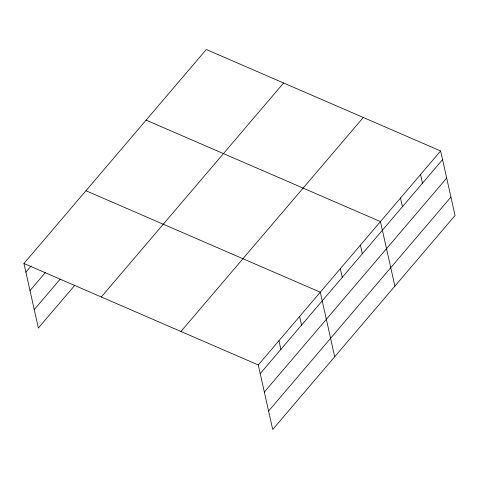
<?xml version="1.0" encoding="UTF-8"?>
<svg xmlns="http://www.w3.org/2000/svg" width="479" height="479" viewBox="0 0 479 479"><rect width="100%" height="100%" fill="white"/><g stroke="black" fill="none" stroke-linecap="round" stroke-linejoin="round"><path stroke-width="0.72" d="M74.898 285.167L38.374 328.031L23.95 263.498L206.287 49.505L440.626 150.969L455.05 215.502L272.713 429.495L258.289 364.962L440.626 150.969M25.884 272.162L31.171 265.959M30.009 290.603L45.385 272.551M34.254 309.596L60.204 279.137M101.285 296.98L283.616 82.987M180.954 331.48L363.292 117.487M260.223 373.626L442.56 159.627M264.348 392.061L446.685 178.068M268.593 411.06L450.931 197.061M146.113 120.121L380.452 221.585L394.882 286.119M85.945 190.744L320.283 292.202L334.707 356.735M23.95 263.498L258.289 364.962M420.568 174.506L422.502 183.17M400.51 198.043L402.45 206.706M360.4 245.122L362.334 253.786M340.341 268.665L342.275 277.323M299.62 316.457L301.554 325.115M278.952 340.707L280.892 349.371"/></g></svg>
